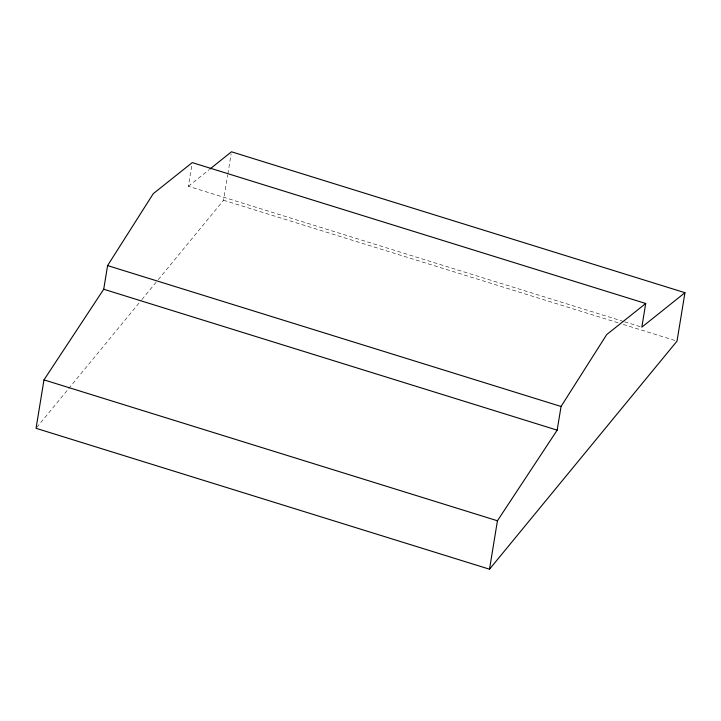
<?xml version="1.0" encoding="UTF-8"?>
<svg xmlns="http://www.w3.org/2000/svg" width="721" height="721" viewBox="0 0 721 721"><rect width="100%" height="100%" fill="white"/><g stroke="black" fill="none" stroke-linecap="round" stroke-linejoin="round"><path stroke-width="0.54" stroke-dasharray="3.6 2.7" d="M623.566 321.494L188.37 186.279L192.074 163.676M158.269 279.64L223.564 200.231L227.701 174.915M227.881 173.815L231.126 154.006M36.762 427.445L67.981 389.466M68.693 388.601L141.199 300.414M141.911 299.548L157.557 280.505M188.37 186.279L209.072 169.732M624.638 321.827L641.834 327.172M223.564 200.231L618.997 323.098M623.295 324.432L674.874 340.456"/><path stroke-width="1.08" d="M684.95 292.699L641.834 327.172L645.71 303.496L192.255 162.604L153.267 193.67L107.591 265.58L103.716 289.247L43.981 379.877L36.05 428.301L489.514 569.202L677.019 341.123L684.95 292.699L231.486 151.798L209.928 169.038M489.514 569.202L497.436 520.769L557.171 430.149L561.055 406.473L606.721 334.562L645.71 303.496M107.591 265.58L561.055 406.473M103.716 289.247L557.171 430.149M43.981 379.877L497.436 520.769"/></g></svg>
